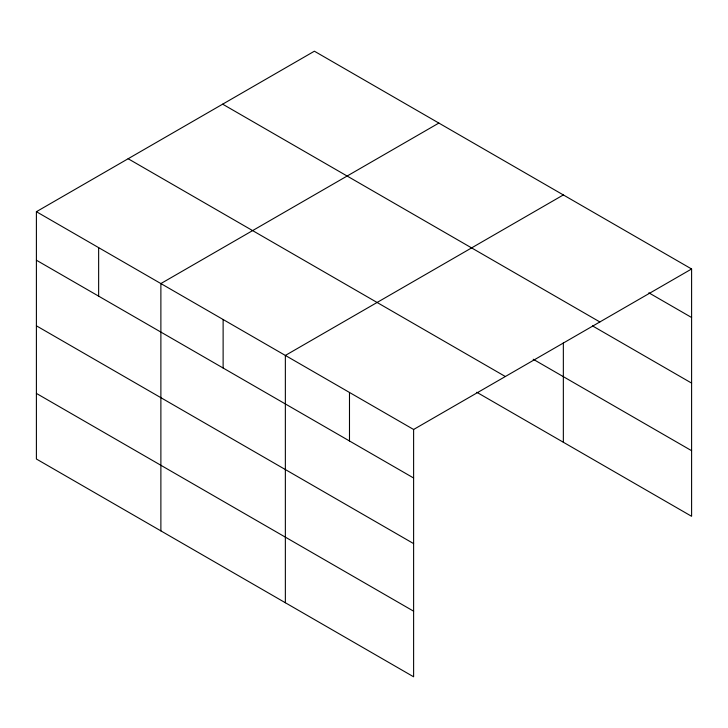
<?xml version="1.0" encoding="UTF-8"?>
<svg xmlns="http://www.w3.org/2000/svg" width="728" height="728" viewBox="0 0 728 728"><rect width="100%" height="100%" fill="white"/><g stroke="black" fill="none" stroke-linecap="round" stroke-linejoin="round"><path stroke-width="1.09" d="M413.613 543.598L413.613 429.484L36.4 211.702L36.4 459.013L413.613 676.794L413.613 543.598L36.4 325.816M476.795 392.283L691.6 516.298L691.6 268.987L314.387 51.206L36.4 211.702M438.866 123.068L160.879 283.565L160.879 530.885M563.345 194.94L285.358 355.437L285.358 602.748M413.613 429.484L691.6 268.987M648.848 292.82L691.6 317.499M222.65 104.168L599.863 321.949M592.492 325.889L691.6 383.101M533.196 359.25L691.6 450.696M128.137 158.731L505.35 376.522M36.4 260.214L413.613 477.996M36.4 393.411L413.613 611.192M563.345 342.852L563.345 442.26M349.486 392.456L349.486 440.968M223.123 319.501L223.123 368.013M98.644 247.629L98.644 296.15"/></g></svg>
